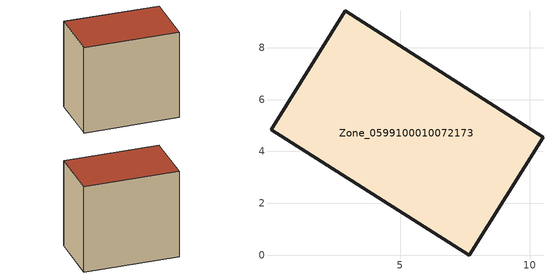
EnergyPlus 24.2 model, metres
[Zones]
Zone_0599100010072173
 floor ground (C_G): 10.51,4.54 7.67,0 0.02,4.84 0.08,4.93 2.88,9.42 z1.65
 wall outside (C_F): 0.02,4.84 7.67,0 10.51,4.54 2.88,9.42 0.08,4.93 0.02,4.84 z1.65:10.28
 roof outside (C_R): 7.67,0 10.51,4.54 2.88,9.42 0.08,4.93 0.02,4.84 z10.28
[BUILDING]
Pand.0599100010072173: North Axis=0; Terrain=City; Loads Convergence Tolerance Value=0.04; Temperature Convergence Tolerance Value=0.4; Solar Distribution=FullExterior; Maximum Number of Warmup Days=25; Minimum Number of Warmup Days=1
[Site:Location]
Rotterdam.The.Hague.AP_ZH_NLD Design_Conditions: Latitude=51.96; Longitude=4.45; Time Zone=1; Elevation=-4.5
[SITE:GROUNDTEMPERATURE:BUILDINGSURFACE]
18, 18, 18, 18, 18, 18, 18, 18, 18, 18, 18, 18
[MATERIAL] Thermal Absorptance=0.9; Solar Absorptance=0.7; Visible Absorptance=0.7
Name | Roughness | Thickness | Conductivity | Density | Specific Heat
G.D.2006-2014 | MediumSmooth | 0.15 | 0.06 | 540 | 1210
F.D.2006-2014 | Rough | 0.3 | 0.12 | 1920 | 840
R.D.2006-2014 | MediumRough | 0.2 | 0.08 | 1500 | 1000
[CONSTRUCTION]
C_G: G.D.2006-2014
C_F: F.D.2006-2014
C_R: R.D.2006-2014
[ZONE]
Zone_0599100010072173: Type=1; Multiplier=1; Ceiling Height=Autocalculate; Volume=Autocalculate; Floor Area=autocalculate; Part of Total Floor Area=Yes
[ZONEINFILTRATION:DESIGNFLOWRATE]
Infil_Zone_0599100010072173: Zone or ZoneList or Space or SpaceList=Zone_0599100010072173; Schedule=AlwaysOn; Design Flow Rate Calculation Method=Flow/Area; Flow Rate per Floor Area=0.0021; Constant Term Coefficient=1; Temperature Term Coefficient=0; Velocity Term Coefficient=0; Velocity Squared Term Coefficient=0
[HVACTEMPLATE:ZONE:IDEALLOADSAIRSYSTEM]
Zone_0599100010072173: Maximum Heating Supply Air Temperature=50; Minimum Cooling Supply Air Temperature=13; Maximum Heating Supply Air Humidity Ratio=0.0156; Minimum Cooling Supply Air Humidity Ratio=0.0077; Heating Limit=NoLimit; Cooling Limit=NoLimit; Dehumidification Control Type=ConstantSensibleHeatRatio; Cooling Sensible Heat Ratio=0.7; Dehumidification Setpoint=60; Humidification Control Type=None; Humidification Setpoint=30; Outdoor Air Method=None; Outdoor Air Flow Rate per Person=0.00944; Outdoor Air Flow Rate per Zone Floor Area=0; Outdoor Air Flow Rate per Zone=0; Demand Controlled Ventilation Type=None; Outdoor Air Economizer Type=NoEconomizer; Heat Recovery Type=None; Sensible Heat Recovery Effectiveness=0.7; Latent Heat Recovery Effectiveness=0.65
[ZONECONTROL:THERMOSTAT]
ThermostatControl_Zone_0599100010072173: Zone or ZoneList=Zone_0599100010072173; Control Type Schedule=DualSetpointControlType; Control 1=Thermostat_Zone_0599100010072173; Temperature Difference Between Cutout And Setpoint=0
[THERMOSTATSETPOINT:DUALSETPOINT]
Thermostat_Zone_0599100010072173: Heating Setpoint Temperature Schedule=HeatingSetpoint_Zone_0599100010072173; Cooling Setpoint Temperature Schedule=CoolingSetpoint_Zone_0599100010072173
[SCHEDULE:COMPACT]
HeatingSetpoint_Zone_0599100010072173: Through: 12/31, For: AllDays, Until: 24:00, 21
CoolingSetpoint_Zone_0599100010072173: Through: 12/31, For: AllDays, Until: 24:00, 24
DualSetpointControlType: Through: 12/31, For: AllDays, Until: 24:00, 4
AlwaysOn: Through: 12/31, For: AllDays, Until: 24:00, 1
